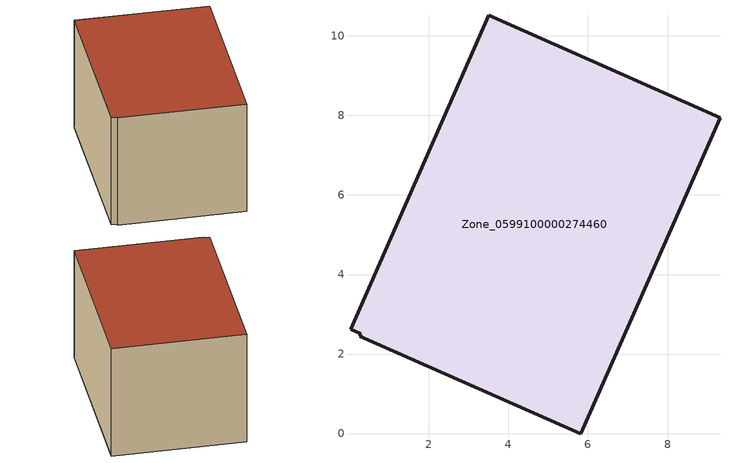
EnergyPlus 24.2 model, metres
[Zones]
Zone_0599100000274460
 floor ground (C_G): 0.29,2.51 0.03,2.63 3.5,10.52 9.32,7.95 5.82,0 0.27,2.45 z0
 wall outside (C_F): 9.32,7.95 3.5,10.52 0.03,2.63 0.29,2.51 0.27,2.45 5.82,0 9.32,7.95 z0:5.83
 roof outside (C_R): 0.03,2.63 0.29,2.51 0.27,2.45 5.82,0 9.32,7.95 3.5,10.52 z5.83
[BUILDING]
Pand.0599100000274460: North Axis=0; Terrain=City; Loads Convergence Tolerance Value=0.04; Temperature Convergence Tolerance Value=0.4; Solar Distribution=FullExterior; Maximum Number of Warmup Days=25; Minimum Number of Warmup Days=1
[Site:Location]
Rotterdam.The.Hague.AP_ZH_NLD Design_Conditions: Latitude=51.96; Longitude=4.45; Time Zone=1; Elevation=-4.5
[SITE:GROUNDTEMPERATURE:BUILDINGSURFACE]
18, 18, 18, 18, 18, 18, 18, 18, 18, 18, 18, 18
[MATERIAL] Thermal Absorptance=0.9; Solar Absorptance=0.7; Visible Absorptance=0.7
Name | Roughness | Thickness | Conductivity | Density | Specific Heat
G.TC.1946-1964 | MediumSmooth | 0.15 | 1 | 540 | 1210
F.TC.1946-1964 | Rough | 0.3 | 0.857143 | 1920 | 840
R.TC.1946-1964 | MediumRough | 0.2 | 0.235294 | 1500 | 1000
[CONSTRUCTION]
C_G: G.TC.1946-1964
C_F: F.TC.1946-1964
C_R: R.TC.1946-1964
[ZONE]
Zone_0599100000274460: Type=1; Multiplier=1; Ceiling Height=Autocalculate; Volume=Autocalculate; Floor Area=autocalculate; Part of Total Floor Area=Yes
[ZONEINFILTRATION:DESIGNFLOWRATE]
Infil_Zone_0599100000274460: Zone or ZoneList or Space or SpaceList=Zone_0599100000274460; Schedule=AlwaysOn; Design Flow Rate Calculation Method=Flow/Area; Flow Rate per Floor Area=0.003; Constant Term Coefficient=1; Temperature Term Coefficient=0; Velocity Term Coefficient=0; Velocity Squared Term Coefficient=0
[HVACTEMPLATE:ZONE:IDEALLOADSAIRSYSTEM]
Zone_0599100000274460: Maximum Heating Supply Air Temperature=50; Minimum Cooling Supply Air Temperature=13; Maximum Heating Supply Air Humidity Ratio=0.0156; Minimum Cooling Supply Air Humidity Ratio=0.0077; Heating Limit=NoLimit; Cooling Limit=NoLimit; Dehumidification Control Type=ConstantSensibleHeatRatio; Cooling Sensible Heat Ratio=0.7; Dehumidification Setpoint=60; Humidification Control Type=None; Humidification Setpoint=30; Outdoor Air Method=None; Outdoor Air Flow Rate per Person=0.00944; Outdoor Air Flow Rate per Zone Floor Area=0; Outdoor Air Flow Rate per Zone=0; Demand Controlled Ventilation Type=None; Outdoor Air Economizer Type=NoEconomizer; Heat Recovery Type=None; Sensible Heat Recovery Effectiveness=0.7; Latent Heat Recovery Effectiveness=0.65
[ZONECONTROL:THERMOSTAT]
ThermostatControl_Zone_0599100000274460: Zone or ZoneList=Zone_0599100000274460; Control Type Schedule=DualSetpointControlType; Control 1=Thermostat_Zone_0599100000274460; Temperature Difference Between Cutout And Setpoint=0
[THERMOSTATSETPOINT:DUALSETPOINT]
Thermostat_Zone_0599100000274460: Heating Setpoint Temperature Schedule=HeatingSetpoint_Zone_0599100000274460; Cooling Setpoint Temperature Schedule=CoolingSetpoint_Zone_0599100000274460
[SCHEDULE:COMPACT]
HeatingSetpoint_Zone_0599100000274460: Through: 12/31, For: AllDays, Until: 24:00, 21
CoolingSetpoint_Zone_0599100000274460: Through: 12/31, For: AllDays, Until: 24:00, 24
DualSetpointControlType: Through: 12/31, For: AllDays, Until: 24:00, 4
AlwaysOn: Through: 12/31, For: AllDays, Until: 24:00, 1
